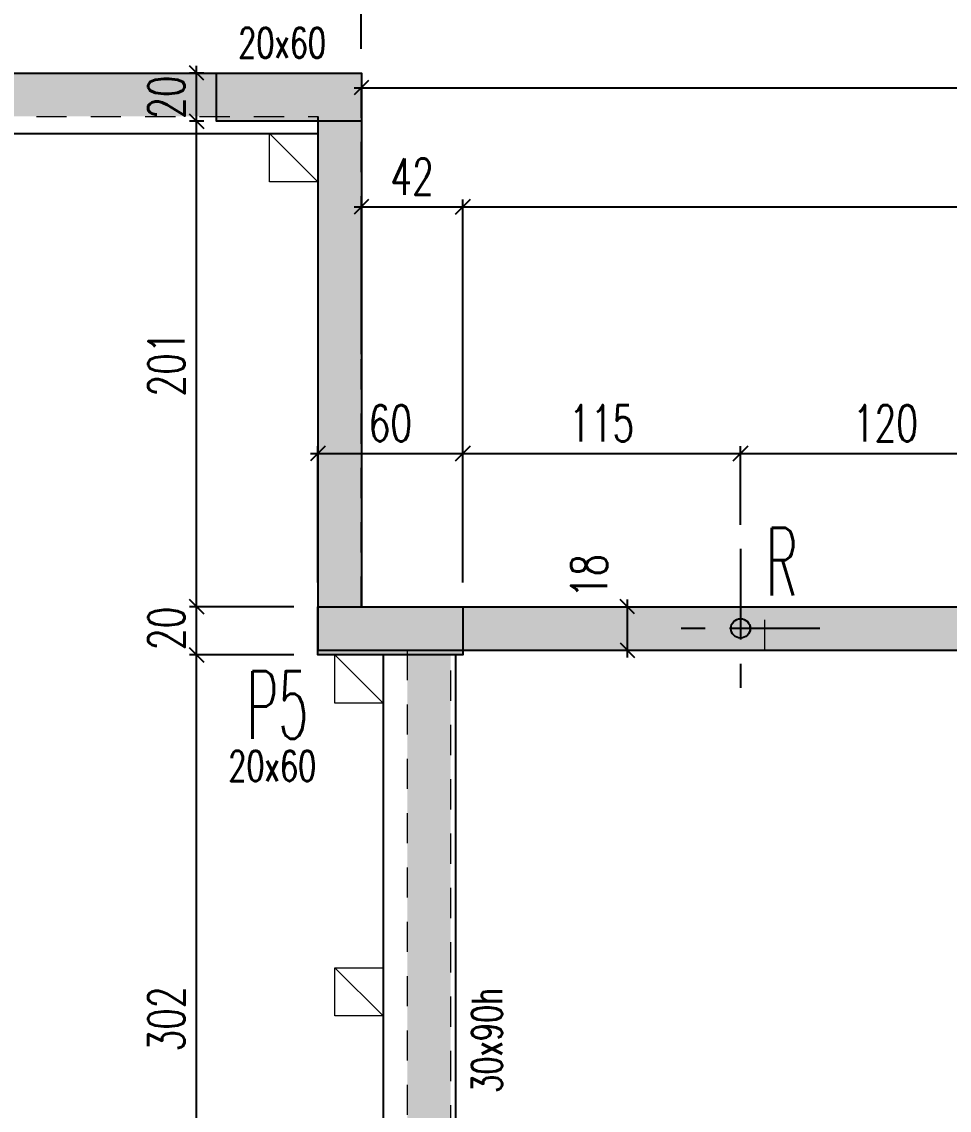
# Model space of a CAD drawing. Extents: x 308 to 787, y -199 to -146.
# Drawn here: x 409.314 to 413.154, y -169.157 to -164.649 of the extents above; entities that cross this region are included whole.
import ezdxf

# ---------------------------------------------------------------- set-up
doc = ezdxf.new("R2010")
doc.units = 0
doc.header["$LTSCALE"] = 0.5
doc.header["$MEASUREMENT"] = 0
for name, pattern in [('AXES2', [1.125, 0.75, -0.125, 0.125, -0.125]), ('CACHE', [0.375, 0.25, -0.125]), ('DISCONTINU2', [0.375, 0.25, -0.125])]:
    doc.linetypes.add(name, pattern=pattern)
doc.layers.get('DEFPOINTS').update_dxf_attribs({"linetype": 'CONTINUOUS'})
doc.layers.add('00 - RESERVATIONS SPEC Plombier', color=90, linetype='CONTINUOUS', lineweight=20)
for name, color, linetype in [('AXES', 6, 'AXES2'), ('COTATION', 7, 'CONTINUOUS'), ('MURS', 3, 'CONTINUOUS'), ('POCHAGE', 254, 'CONTINUOUS'), ('POTEAUX', 1, 'CONTINUOUS'), ('POUTRES', 2, 'CONTINUOUS'), ('RAID', 1, 'CONTINUOUS'), ('RDC', 7, 'DISCONTINU2'), ('REPERAGE', 4, 'CONTINUOUS'), ('REPERE-POT', 4, 'CONTINUOUS'), ('REPERE-RAID', 4, 'CONTINUOUS')]:
    doc.layers.add(name, color=color, linetype=linetype)
doc.styles.add('ROMANS8', font='romans.shx', dxfattribs={"width": 0.7})
doc.styles.get("Standard").update_dxf_attribs({"font": 'txt.shx'})
doc.dimstyles.new('COT50 cm', dxfattribs={"dimtxt": 0.15, "dimasz": 0.06, "dimexe": 0.03, "dimexo": 0.1, "dimgap": 0.05, "dimtad": 1, "dimdec": 0, "dimlfac": 100, "dimzin": 0, "dimdsep": 46, "dimtxsty": 'ROMANS8', "dimblk1": 'OBLIQUE', "dimblk2": 'OBLIQUE', "dimsah": 1, "dimcen": 0.03, "dimdle": 0.03, "dimclrt": 1, "dimadec": 0, "dimazin": 0, "dimtfac": 1, "dimtdec": 0, "dimtmove": 0, "dimatfit": 3, "dimfxl": 0, "dimtolj": 1, "dimtzin": 0, "dimlwd": -1, "dimlwe": -1, "dimarcsym": 0})

# ---------------------------------------------------------------- blocks, each defined once
blk = doc.blocks.new('_Oblique')
at = {"layer": 'COTATION', "color": 0, "lineweight": -2}
blk.add_line((-0.5, -0.5), (0.5, 0.5), dxfattribs=at)
blk = doc.blocks.new('*D67')
at = {"layer": 'COTATION', "color": 0, "transparency": 16777216}
for p, q in [((410.1199, -163.2876), (410.1199, -162.2576)), ((410.7197, -163.2876), (410.7197, -162.2576)), ((410.0899, -162.2876), (410.7497, -162.2876))]:
    blk.add_line(p, q, dxfattribs=at)
at = {"layer": 'DEFPOINTS', "color": 0, "transparency": 16777216}
for p in [(410.7197, -162.2876), (410.1199, -164.0424), (410.7197, -165.1267)]:
    blk.add_point(p, dxfattribs=at)
at = {"layer": 'COTATION', "color": 0, "transparency": 16777216, "xscale": 0.06, "yscale": 0.06, "zscale": 0.06, "rotation": 180}
blk.add_blockref('_Oblique', (410.1199, -162.2876), dxfattribs=at)
at = {"layer": 'COTATION', "color": 0, "transparency": 16777216, "xscale": 0.06, "yscale": 0.06, "zscale": 0.06}
blk.add_blockref('_Oblique', (410.7197, -162.2876), dxfattribs=at)
at = {"layer": 'COTATION', "color": 1, "transparency": 16777216, "insert": (410.4198, -162.1626), "char_height": 0.15, "attachment_point": 5, "style": 'ROMANS8'}
blk.add_mtext('\\A1;60', dxfattribs=at)
blk = doc.blocks.new('*D68')
at = {"layer": 'COTATION', "color": 0, "transparency": 16777216}
for p, q in [((410.6899, -165.4155), (411.1697, -165.4155)), ((410.7199, -166.0259), (410.7199, -165.3855)), ((411.1397, -166.4155), (411.1397, -165.3855))]:
    blk.add_line(p, q, dxfattribs=at)
at = {"layer": 'DEFPOINTS', "color": 0, "transparency": 16777216}
for p in [(411.1397, -165.4155), (410.7199, -166.1259), (411.1397, -166.5596)]:
    blk.add_point(p, dxfattribs=at)
at = {"layer": 'COTATION', "color": 0, "transparency": 16777216, "xscale": 0.06, "yscale": 0.06, "zscale": 0.06, "rotation": 180}
blk.add_blockref('_Oblique', (410.7199, -165.4155), dxfattribs=at)
at = {"layer": 'COTATION', "color": 0, "transparency": 16777216, "xscale": 0.06, "yscale": 0.06, "zscale": 0.06}
blk.add_blockref('_Oblique', (411.1397, -165.4155), dxfattribs=at)
at = {"layer": 'COTATION', "color": 1, "transparency": 16777216, "insert": (410.9298, -165.2905), "char_height": 0.15, "attachment_point": 5, "style": 'ROMANS8'}
blk.add_mtext('\\A1;42', dxfattribs=at)
blk = doc.blocks.new('*D69')
at = {"layer": 'COTATION', "color": 0, "transparency": 16777216}
for p, q in [((411.1097, -165.4155), (417.0192, -165.4155)), ((411.1397, -166.4155), (411.1397, -165.3855)), ((416.9892, -166.4155), (416.9892, -165.3855))]:
    blk.add_line(p, q, dxfattribs=at)
at = {"layer": 'DEFPOINTS', "color": 0, "transparency": 16777216}
for p in [(416.9892, -165.4155), (411.1397, -166.5596), (416.9892, -167.0713)]:
    blk.add_point(p, dxfattribs=at)
at = {"layer": 'COTATION', "color": 0, "transparency": 16777216, "xscale": 0.06, "yscale": 0.06, "zscale": 0.06, "rotation": 180}
blk.add_blockref('_Oblique', (411.1397, -165.4155), dxfattribs=at)
at = {"layer": 'COTATION', "color": 0, "transparency": 16777216, "xscale": 0.06, "yscale": 0.06, "zscale": 0.06}
blk.add_blockref('_Oblique', (416.9892, -165.4155), dxfattribs=at)
at = {"layer": 'COTATION', "color": 1, "transparency": 16777216, "insert": (414.0644, -165.2905), "char_height": 0.15, "attachment_point": 5, "style": 'ROMANS8'}
blk.add_mtext('\\A1;585', dxfattribs=at)
blk = doc.blocks.new('*D95')
at = {"layer": 'COTATION', "color": 0, "transparency": 16777216}
for p, q in [((403.9399, -161.8617), (410.7497, -161.8617)), ((403.9699, -162.8617), (403.9699, -161.8317)), ((410.7197, -162.8617), (410.7197, -161.8317))]:
    blk.add_line(p, q, dxfattribs=at)
at = {"layer": 'DEFPOINTS', "color": 0, "transparency": 16777216}
for p in [(410.7197, -161.8617), (403.9699, -164.4682), (410.7197, -165.1267)]:
    blk.add_point(p, dxfattribs=at)
at = {"layer": 'COTATION', "color": 0, "transparency": 16777216, "xscale": 0.06, "yscale": 0.06, "zscale": 0.06, "rotation": 180}
blk.add_blockref('_Oblique', (403.9699, -161.8617), dxfattribs=at)
at = {"layer": 'COTATION', "color": 0, "transparency": 16777216, "xscale": 0.06, "yscale": 0.06, "zscale": 0.06}
blk.add_blockref('_Oblique', (410.7197, -161.8617), dxfattribs=at)
at = {"layer": 'COTATION', "color": 1, "transparency": 16777216, "insert": (407.3448, -161.7367), "char_height": 0.15, "attachment_point": 5, "style": 'ROMANS8'}
blk.add_mtext('\\A1;675', dxfattribs=at)
blk = doc.blocks.new('*D96')
at = {"layer": 'COTATION', "color": 0, "transparency": 16777216}
for p, q in [((410.6899, -164.9222), (432.9368, -164.9222)), ((410.7199, -164.9222), (410.7199, -164.9522)), ((432.9068, -165.9222), (432.9068, -164.8922))]:
    blk.add_line(p, q, dxfattribs=at)
at = {"layer": 'DEFPOINTS', "color": 0, "transparency": 16777216}
for p in [(410.7199, -164.8613), (432.9068, -164.9222), (432.9068, -167.0713)]:
    blk.add_point(p, dxfattribs=at)
at = {"layer": 'COTATION', "color": 0, "transparency": 16777216, "xscale": 0.06, "yscale": 0.06, "zscale": 0.06, "rotation": 180}
blk.add_blockref('_Oblique', (410.7199, -164.9222), dxfattribs=at)
at = {"layer": 'COTATION', "color": 0, "transparency": 16777216, "xscale": 0.06, "yscale": 0.06, "zscale": 0.06}
blk.add_blockref('_Oblique', (432.9068, -164.9222), dxfattribs=at)
at = {"layer": 'COTATION', "color": 1, "transparency": 16777216, "insert": (421.8134, -164.7972), "char_height": 0.15, "attachment_point": 5, "style": 'ROMANS8'}
blk.add_mtext('\\A1;2219', dxfattribs=at)
blk = doc.blocks.new('*D115')
at = {"layer": 'COTATION', "color": 0, "transparency": 16777216}
for p, q in [((405.6496, -164.5232), (405.6496, -163.9556)), ((410.7197, -164.7613), (410.7197, -163.9556)), ((405.6196, -163.9856), (410.7497, -163.9856))]:
    blk.add_line(p, q, dxfattribs=at)
at = {"layer": 'DEFPOINTS', "color": 0, "transparency": 16777216}
for p in [(410.7197, -163.9856), (405.6496, -164.6232), (410.7197, -164.8613)]:
    blk.add_point(p, dxfattribs=at)
at = {"layer": 'COTATION', "color": 0, "transparency": 16777216, "xscale": 0.06, "yscale": 0.06, "zscale": 0.06, "rotation": 180}
blk.add_blockref('_Oblique', (405.6496, -163.9856), dxfattribs=at)
at = {"layer": 'COTATION', "color": 0, "transparency": 16777216, "xscale": 0.06, "yscale": 0.06, "zscale": 0.06}
blk.add_blockref('_Oblique', (410.7197, -163.9856), dxfattribs=at)
at = {"layer": 'COTATION', "color": 1, "transparency": 16777216, "insert": (408.1846, -163.8606), "char_height": 0.15, "attachment_point": 5, "style": 'ROMANS8'}
blk.add_mtext('\\A1;507', dxfattribs=at)
blk = doc.blocks.new('*D116')
at = {"layer": 'COTATION', "color": 0, "transparency": 16777216}
for p, q in [((410.5399, -166.9713), (410.5399, -166.4068)), ((411.1397, -166.9713), (411.1397, -166.4068)), ((410.5099, -166.4368), (411.1697, -166.4368))]:
    blk.add_line(p, q, dxfattribs=at)
at = {"layer": 'DEFPOINTS', "color": 0, "transparency": 16777216}
for p in [(411.1397, -166.4368), (410.5399, -167.0713), (411.1397, -167.0713)]:
    blk.add_point(p, dxfattribs=at)
at = {"layer": 'COTATION', "color": 0, "transparency": 16777216, "xscale": 0.06, "yscale": 0.06, "zscale": 0.06, "rotation": 180}
blk.add_blockref('_Oblique', (410.5399, -166.4368), dxfattribs=at)
at = {"layer": 'COTATION', "color": 0, "transparency": 16777216, "xscale": 0.06, "yscale": 0.06, "zscale": 0.06}
blk.add_blockref('_Oblique', (411.1397, -166.4368), dxfattribs=at)
at = {"layer": 'COTATION', "color": 1, "transparency": 16777216, "insert": (410.8398, -166.3118), "char_height": 0.15, "attachment_point": 5, "style": 'ROMANS8'}
blk.add_mtext('\\A1;60', dxfattribs=at)
blk = doc.blocks.new('*D117')
at = {"layer": 'COTATION', "color": 0, "transparency": 16777216}
for p, q in [((411.1397, -166.9713), (411.1397, -166.4068)), ((412.2896, -166.7324), (412.2896, -166.4068)), ((411.1097, -166.4368), (412.3196, -166.4368))]:
    blk.add_line(p, q, dxfattribs=at)
at = {"layer": 'DEFPOINTS', "color": 0, "transparency": 16777216}
for p in [(412.2896, -166.4368), (412.2896, -166.8324), (411.1397, -167.0713)]:
    blk.add_point(p, dxfattribs=at)
at = {"layer": 'COTATION', "color": 0, "transparency": 16777216, "xscale": 0.06, "yscale": 0.06, "zscale": 0.06, "rotation": 180}
blk.add_blockref('_Oblique', (411.1397, -166.4368), dxfattribs=at)
at = {"layer": 'COTATION', "color": 0, "transparency": 16777216, "xscale": 0.06, "yscale": 0.06, "zscale": 0.06}
blk.add_blockref('_Oblique', (412.2896, -166.4368), dxfattribs=at)
at = {"layer": 'COTATION', "color": 1, "transparency": 16777216, "insert": (411.7146, -166.3118), "char_height": 0.15, "attachment_point": 5, "style": 'ROMANS8'}
blk.add_mtext('\\A1;115', dxfattribs=at)
blk = doc.blocks.new('*D118')
at = {"layer": 'COTATION', "color": 0, "transparency": 16777216}
for p, q in [((412.2896, -166.7324), (412.2896, -166.4068)), ((413.4896, -166.7332), (413.4896, -166.4068)), ((412.2596, -166.4368), (413.5196, -166.4368))]:
    blk.add_line(p, q, dxfattribs=at)
at = {"layer": 'DEFPOINTS', "color": 0, "transparency": 16777216}
for p in [(413.4896, -166.4368), (412.2896, -166.8324), (413.4896, -166.8332)]:
    blk.add_point(p, dxfattribs=at)
at = {"layer": 'COTATION', "color": 0, "transparency": 16777216, "xscale": 0.06, "yscale": 0.06, "zscale": 0.06, "rotation": 180}
blk.add_blockref('_Oblique', (412.2896, -166.4368), dxfattribs=at)
at = {"layer": 'COTATION', "color": 0, "transparency": 16777216, "xscale": 0.06, "yscale": 0.06, "zscale": 0.06}
blk.add_blockref('_Oblique', (413.4896, -166.4368), dxfattribs=at)
at = {"layer": 'COTATION', "color": 1, "transparency": 16777216, "insert": (412.8896, -166.3118), "char_height": 0.15, "attachment_point": 5, "style": 'ROMANS8'}
blk.add_mtext('\\A1;120', dxfattribs=at)
blk = doc.blocks.new('*D433')
at = {"layer": 'COTATION', "color": 0, "transparency": 16777216}
for p, q in [((410.4397, -167.2713), (410.0078, -167.2713)), ((410.0378, -170.3163), (410.0378, -167.2413)), ((410.5708, -170.2863), (410.0078, -170.2863))]:
    blk.add_line(p, q, dxfattribs=at)
at = {"layer": 'DEFPOINTS', "color": 0, "transparency": 16777216}
for p in [(410.0378, -167.2713), (410.5397, -167.2713), (410.6708, -170.2863)]:
    blk.add_point(p, dxfattribs=at)
at = {"layer": 'COTATION', "color": 0, "transparency": 16777216, "xscale": 0.06, "yscale": 0.06, "zscale": 0.06}
for p, rotation in [((410.0378, -167.2713), 90), ((410.0378, -170.2863), 270)]:
    blk.add_blockref('_Oblique', p, dxfattribs=dict(at, rotation=rotation))
at = {"layer": 'COTATION', "color": 1, "transparency": 16777216, "insert": (409.9128, -168.7788), "char_height": 0.15, "attachment_point": 5, "rotation": 90, "style": 'ROMANS8'}
blk.add_mtext('\\A1;302', dxfattribs=at)
blk = doc.blocks.new('*D434')
at = {"layer": 'COTATION', "color": 0, "transparency": 16777216}
for p, q in [((410.0378, -167.3013), (410.0378, -167.0413)), ((410.4397, -167.0713), (410.0078, -167.0713)), ((410.4397, -167.2713), (410.0078, -167.2713))]:
    blk.add_line(p, q, dxfattribs=at)
at = {"layer": 'DEFPOINTS', "color": 0, "transparency": 16777216}
for p in [(410.0378, -167.0713), (410.5397, -167.0713), (410.5397, -167.2713)]:
    blk.add_point(p, dxfattribs=at)
at = {"layer": 'COTATION', "color": 0, "transparency": 16777216, "xscale": 0.06, "yscale": 0.06, "zscale": 0.06}
for p, rotation in [((410.0378, -167.0713), 90), ((410.0378, -167.2713), 270)]:
    blk.add_blockref('_Oblique', p, dxfattribs=dict(at, rotation=rotation))
at = {"layer": 'COTATION', "color": 1, "transparency": 16777216, "insert": (409.9128, -167.1613), "char_height": 0.15, "attachment_point": 5, "rotation": 90, "style": 'ROMANS8'}
blk.add_mtext('\\A1;20', dxfattribs=at)
blk = doc.blocks.new('*D435')
at = {"layer": 'COTATION', "color": 0, "transparency": 16777216}
for p, q in [((410.0676, -165.0613), (410.0078, -165.0613)), ((410.0378, -167.1013), (410.0378, -165.0313)), ((410.4397, -167.0713), (410.0078, -167.0713))]:
    blk.add_line(p, q, dxfattribs=at)
at = {"layer": 'DEFPOINTS', "color": 0, "transparency": 16777216}
for p in [(410.0378, -165.0613), (410.1676, -165.0613), (410.5397, -167.0713)]:
    blk.add_point(p, dxfattribs=at)
at = {"layer": 'COTATION', "color": 0, "transparency": 16777216, "xscale": 0.06, "yscale": 0.06, "zscale": 0.06}
for p, rotation in [((410.0378, -165.0613), 90), ((410.0378, -167.0713), 270)]:
    blk.add_blockref('_Oblique', p, dxfattribs=dict(at, rotation=rotation))
at = {"layer": 'COTATION', "color": 1, "transparency": 16777216, "insert": (409.9128, -166.0663), "char_height": 0.15, "attachment_point": 5, "rotation": 90, "style": 'ROMANS8'}
blk.add_mtext('\\A1;201', dxfattribs=at)
blk = doc.blocks.new('*D436')
at = {"layer": 'COTATION', "color": 0, "transparency": 16777216}
for p, q in [((410.0378, -165.0913), (410.0378, -164.8313)), ((410.0676, -164.8613), (410.0078, -164.8613)), ((410.0676, -165.0613), (410.0078, -165.0613))]:
    blk.add_line(p, q, dxfattribs=at)
at = {"layer": 'DEFPOINTS', "color": 0, "transparency": 16777216}
for p in [(410.0378, -164.8613), (410.1676, -164.8613), (410.1676, -165.0613)]:
    blk.add_point(p, dxfattribs=at)
at = {"layer": 'COTATION', "color": 0, "transparency": 16777216, "xscale": 0.06, "yscale": 0.06, "zscale": 0.06}
for p, rotation in [((410.0378, -164.8613), 90), ((410.0378, -165.0613), 270)]:
    blk.add_blockref('_Oblique', p, dxfattribs=dict(at, rotation=rotation))
at = {"layer": 'COTATION', "color": 1, "transparency": 16777216, "insert": (409.9128, -164.9613), "char_height": 0.15, "attachment_point": 5, "rotation": 90, "style": 'ROMANS8'}
blk.add_mtext('\\A1;20', dxfattribs=at)
blk = doc.blocks.new('*D801')
at = {"layer": 'COTATION', "color": 0, "transparency": 16777216}
for p, q in [((411.8213, -167.2813), (411.8213, -167.0413)), ((411.6243, -167.0713), (411.8513, -167.0713)), ((411.6243, -167.2513), (411.8513, -167.2513))]:
    blk.add_line(p, q, dxfattribs=at)
at = {"layer": 'DEFPOINTS', "color": 0, "transparency": 16777216}
for p in [(411.5243, -167.0713), (411.8213, -167.0713), (411.5243, -167.2513)]:
    blk.add_point(p, dxfattribs=at)
at = {"layer": 'COTATION', "color": 0, "transparency": 16777216, "xscale": 0.06, "yscale": 0.06, "zscale": 0.06}
for p, rotation in [((411.8213, -167.0713), 90), ((411.8213, -167.2513), 270)]:
    blk.add_blockref('_Oblique', p, dxfattribs=dict(at, rotation=rotation))
at = {"layer": 'COTATION', "color": 1, "transparency": 16777216, "insert": (411.6629, -166.9442), "char_height": 0.15, "attachment_point": 5, "rotation": 90, "style": 'ROMANS8'}
blk.add_mtext('\\A1;18', dxfattribs=at)
blk = doc.blocks.new('A$C6B096A38')
at = {"layer": 'POCHAGE'}
h = blk.add_hatch(dxfattribs=at)
h.set_pattern_fill('AR-SAND', color=0, scale=0.07)
h.set_pattern_definition([(37.5, (-513.79323, 160.44126), (-0.004409535, 0.134877664), [0, -0.1064, 0, -0.119, 0, -0.11375]), (7.5, (-513.79323, 160.44126), (0.12388437, 0.197550225), [0, -0.0574, 0, -0.0959, 0, -0.03675]), (327.5, (-513.87933, 160.44126), (0.21798993, 0.000396134), [0, -0.035, 0, -0.126, 0, -0.1645]), (317.5, (-513.87933, 160.44126), (0.21042886, 0.06143729), [0, -0.0175, 0, -0.0826, 0, -0.0945])])
h.paths.add_polyline_path([(66.2938, -6.63), (64.6238, -6.63), (64.6238, -4.42), (59.4538, -4.42), (59.4538, -4.6), (64.4438, -4.6), (64.4438, -6.81), (64.8138, -6.81), (64.8138, -9.945), (64.9938, -9.945), (64.9938, -6.81), (66.2938, -6.81)])
at = {"layer": 'AXES', "color": 1}
for p, q in [((66.1938, -6.3911), (66.1938, -7.0489)), ((66.5226, -6.72), (65.8649, -6.72))]:
    blk.add_line(p, q, dxfattribs=at)
at = {"layer": 'RAID'}
blk.add_circle((66.1938, -6.72), 0.04, dxfattribs=at)
at = {"layer": 'RDC', "linetype": 'CACHE', "lineweight": 15}
blk.add_lwpolyline([(64.9938, -9.945), (64.9938, -6.81), (66.2938, -6.81), (66.2938, -6.63), (64.6238, -6.63), (64.6238, -4.42), (59.4538, -4.42), (59.4538, -4.6), (64.4438, -4.6), (64.4438, -6.81), (64.8138, -6.81), (64.8138, -9.945)], close=True, dxfattribs=at)

msp = doc.modelspace()

# ---------------------------------------------------------------- hatches: boundary and pattern name
at = {"layer": 'POCHAGE'}
h = msp.add_hatch(color=256, dxfattribs=at)
h.dxf.hatch_style = 1
h.paths.add_polyline_path([(410.7199, -165.0613), (410.5399, -165.0613), (410.5399, -167.0713), (410.7199, -167.0713)])
h = msp.add_hatch(color=256, dxfattribs=at)
h.dxf.hatch_style = 1
h.paths.add_polyline_path([(417.1697, -167.2513), (419.7435, -167.2513), (419.7435, -171.2063), (419.9235, -171.2063), (419.9235, -167.2513), (425.8271, -167.2513), (425.8269, -171.5463), (426.0066, -171.5463), (426.0068, -167.2513), (432.7268, -167.2513), (432.7265, -173.6563), (429.5974, -173.6563), (429.5974, -173.8363), (432.9065, -173.8363), (432.9068, -167.0713), (411.1397, -167.0713), (411.1397, -167.2513), (416.9894, -167.2513), (416.9897, -171.7127), (417.1697, -171.7126), (417.1697, -170.0005), (418.3669, -170.0005), (418.3669, -171.7263), (418.5469, -171.7263), (418.5469, -169.8205), (417.1697, -169.8205)])
edge = h.paths.add_edge_path(flags=16)
edge.add_arc((417.0797, -167.1698), 0.04, 0, 360)
edge = h.paths.add_edge_path(flags=16)
edge.add_arc((417.0797, -169.9105), 0.04, 0, 360)
edge = h.paths.add_edge_path(flags=16)
edge.add_arc((417.0797, -170.0605), 0.04, 0, 360)
edge = h.paths.add_edge_path(flags=16)
edge.add_arc((418.4565, -169.9105), 0.04, 0, 360)
edge = h.paths.add_edge_path(flags=16)
edge.add_arc((417.0797, -171.2605), 0.04, 0, 360)
edge = h.paths.add_edge_path(flags=16)
edge.add_arc((419.8334, -167.1693), 0.04, 0, 360)
edge = h.paths.add_edge_path(flags=16)
edge.add_arc((413.4896, -167.1621), 0.04, 0, 360)
edge = h.paths.add_edge_path(flags=16)
edge.add_arc((412.2896, -167.1613), 0.04, 0, 360)
edge = h.paths.add_edge_path(flags=16)
edge.add_arc((425.9068, -167.1706), 0.04, 0, 360)
edge = h.paths.add_edge_path(flags=16)
edge.add_arc((432.8115, -167.1712), 0.04, 0, 360)
edge = h.paths.add_edge_path(flags=16)
edge.add_arc((432.8069, -173.7363), 0.04, 0, 360)
at = {"layer": 'POTEAUX'}
h = msp.add_hatch(color=256, dxfattribs=at)
h.dxf.hatch_style = 1
h.paths.add_polyline_path([(410.1199, -164.8613), (410.7199, -164.8613), (410.7199, -165.0613), (410.1199, -165.0613)])
h = msp.add_hatch(color=256, dxfattribs=at)
h.dxf.hatch_style = 1
h.paths.add_polyline_path([(410.5399, -167.0713), (411.1397, -167.0713), (411.1397, -167.2713), (410.5399, -167.2713)])
at = {"layer": 'RAID'}
msp.add_hatch(color=256, dxfattribs=at).paths.add_polyline_path([(412.3296, -167.1613, 1), (412.2496, -167.1613, 1)])

# ---------------------------------------------------------------- linework, layer by layer
at = {"layer": '00 - RESERVATIONS SPEC Plombier', "color": 100}
for p, q in [((410.3399, -165.1113), (410.5399, -165.3113)), ((410.6097, -167.2713), (410.8097, -167.4713)), ((410.6099, -168.5663), (410.8099, -168.7663))]:
    msp.add_line(p, q, dxfattribs=at)
for points in [[(410.3399, -165.1113), (410.5399, -165.1113), (410.5399, -165.3113), (410.3399, -165.3113)], [(410.6097, -167.2713), (410.8097, -167.2713), (410.8097, -167.4713), (410.6097, -167.4713)], [(410.6099, -168.5663), (410.8099, -168.5663), (410.8099, -168.7663), (410.6099, -168.7663)]]:
    msp.add_lwpolyline(points, close=True, dxfattribs=at)
at = {"layer": 'MURS'}
for p, q in [((410.7199, -164.8613), (410.7199, -167.0713)), ((410.5399, -165.0413), (410.5399, -167.2513)), ((410.7199, -167.0713), (432.9068, -167.0713)), ((410.5399, -167.2513), (416.9894, -167.2513))]:
    msp.add_line(p, q, dxfattribs=at)
at = {"layer": 'POTEAUX'}
for points in [[(410.1199, -164.8613), (410.7199, -164.8613), (410.7199, -165.0613), (410.1199, -165.0613)], [(410.5399, -167.0713), (411.1397, -167.0713), (411.1397, -167.2713), (410.5399, -167.2713)]]:
    msp.add_lwpolyline(points, close=True, dxfattribs=at)
at = {"layer": 'POUTRES'}
for p, q in [((404.2099, -164.8613), (410.1199, -164.8613)), ((404.2099, -165.1113), (410.5399, -165.1113))]:
    msp.add_line(p, q, dxfattribs=at)
for points in [[(410.8097, -167.2713), (410.8097, -171.4263)], [(411.1097, -167.2713), (411.1097, -171.4263)]]:
    msp.add_lwpolyline(points, dxfattribs=at)
at = {"layer": 'RAID'}
msp.add_circle((412.2896, -167.1613), 0.04, dxfattribs=at)

# ---------------------------------------------------------------- block references
at = {"layer": 'RDC'}
msp.add_blockref('A$C6B096A38', (346.0959, -160.4413), dxfattribs=at)

# ---------------------------------------------------------------- texts
at = {"layer": 'REPERAGE', "color": 1, "style": 'ROMANS8', "width": 0.7}
msp.add_text(' 30x90h ', height=0.125, rotation=90, dxfattribs=at).set_placement((411.3022, -169.1443))
at = {"layer": 'REPERE-POT', "color": 1, "style": 'ROMANS8', "width": 0.7}
for p in [(410.2099, -164.799), (410.1692, -167.7934)]:
    msp.add_text('20x60', height=0.125, dxfattribs=at).set_placement(p)
at = {"layer": 'REPERE-POT', "color": 4, "width": 0.519}
msp.add_text('P5', height=0.28, dxfattribs=at).set_placement((410.2448, -167.6186))
at = {"layer": 'REPERE-RAID', "color": 4, "width": 0.519}
msp.add_text('R', height=0.28, dxfattribs=at).set_placement((412.3949, -167.0252))

# ---------------------------------------------------------------- dimensions: what is measured, and where the dimension line sits
at = {"layer": 'COTATION'}
for base, p1, p2, picture, middle in [((410.7197, -161.8617), (403.9699, -164.4682), (410.7197, -165.1267), '*D95', (407.3448, -161.7367)), ((410.7197, -162.2876), (410.1199, -164.0424), (410.7197, -165.1267), '*D67', (410.4198, -162.1626)), ((410.7197, -163.9856), (405.6496, -164.6232), (410.7197, -164.8613), '*D115', (408.1846, -163.8606)), ((416.9892, -165.4155), (411.1397, -166.5596), (416.9892, -167.0713), '*D69', (414.0644, -165.2905)), ((412.2896, -166.4368), (411.1397, -167.0713), (412.2896, -166.8324), '*D117', (411.7146, -166.3118)), ((413.4896, -166.4368), (412.2896, -166.8324), (413.4896, -166.8332), '*D118', (412.8896, -166.3118))]:
    dim = msp.add_linear_dim(base=base, p1=p1, p2=p2, dimstyle='COT50 cm', override={"dimtmove": 1}, dxfattribs=at)
    dim.commit()
    dim.dimension.update_dxf_attribs({"geometry": picture, "text_midpoint": middle})
for base, p1, p2, picture, middle in [((432.9068, -164.9222), (410.7199, -164.8613), (432.9068, -167.0713), '*D96', (421.8134, -164.7972)), ((411.1397, -165.4155), (410.7199, -166.1259), (411.1397, -166.5596), '*D68', (410.9298, -165.2905)), ((411.1397, -166.4368), (410.5399, -167.0713), (411.1397, -167.0713), '*D116', (410.8398, -166.3118))]:
    dim = msp.add_linear_dim(base=base, p1=p1, p2=p2, dimstyle='COT50 cm', dxfattribs=at)
    dim.commit()
    dim.dimension.update_dxf_attribs({"geometry": picture, "text_midpoint": middle})
for base, p1, p2, picture, middle in [((410.0378, -164.8613), (410.1676, -165.0613), (410.1676, -164.8613), '*D436', (410.0378, -164.9613)), ((411.8213, -167.0713), (411.5243, -167.2513), (411.5243, -167.0713), '*D801', (411.7879, -166.9442)), ((410.0378, -167.0713), (410.5397, -167.2713), (410.5397, -167.0713), '*D434', (410.0378, -167.1613))]:
    dim = msp.add_linear_dim(base=base, p1=p1, p2=p2, angle=90, dimstyle='COT50 cm', override={"dimtmove": 1}, dxfattribs=at)
    dim.commit()
    dim.dimension.update_dxf_attribs({"geometry": picture, "text_midpoint": middle, "dimtype": 160})
for base, p1, p2, picture, middle in [((410.0378, -165.0613), (410.5397, -167.0713), (410.1676, -165.0613), '*D435', (409.9128, -166.0663)), ((410.03778, -167.27126), (410.67078, -170.28627), (410.53965, -167.27126), '*D433', (409.91278, -168.77877))]:
    dim = msp.add_linear_dim(base=base, p1=p1, p2=p2, angle=90, dimstyle='COT50 cm', override={"dimtmove": 1}, dxfattribs=at)
    dim.commit()
    dim.dimension.update_dxf_attribs({"geometry": picture, "text_midpoint": middle})

doc.saveas('drawing.dxf')
